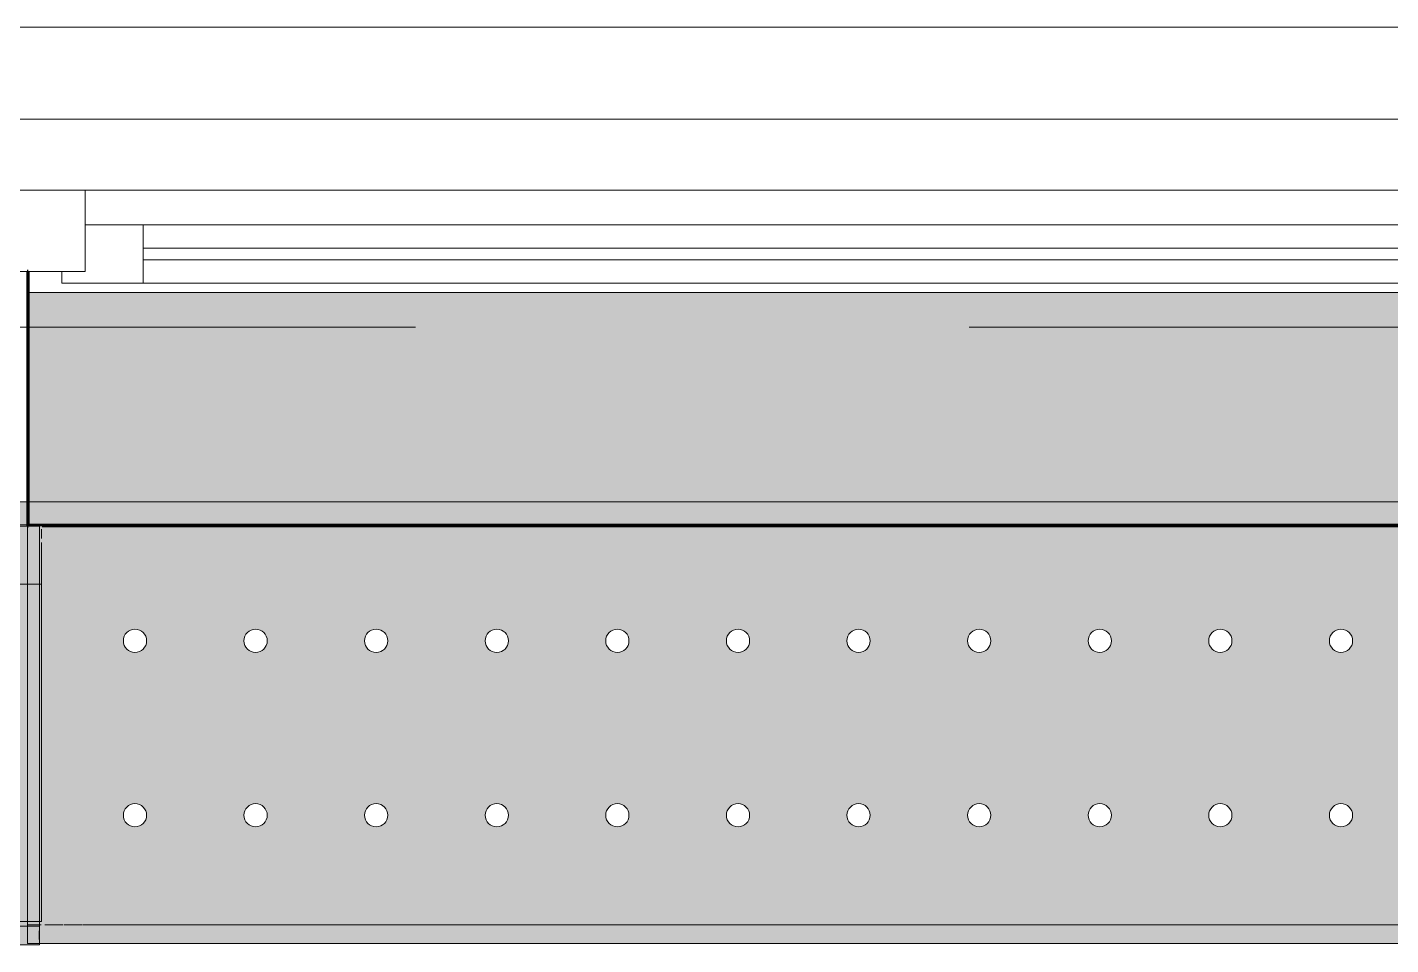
# Model space of a CAD drawing. Header units: millimetres. Extents: x 81731 to 272849, y -8553 to 29000.
# Drawn here: x 103270 to 104443, y 20769 to 21558 of the extents above; entities that cross this region are included whole.
import ezdxf

# ---------------------------------------------------------------- set-up
doc = ezdxf.new("R2010")
doc.units = ezdxf.units.MM
doc.linetypes.add('Осевая', pattern=[3175, 635, -476.25, 1587.5, -476.25])
for name, color, linetype, lineweight in [('A-GLAZ', 7, 'Continuous', 9), ('A-GLAZ-1', 7, 'Continuous', 13), ('I-WALL', 7, 'Continuous', 9), ('Оси-2', 7, 'Осевая', 9)]:
    doc.layers.add(name, color=color, linetype=linetype, lineweight=lineweight)
for name, color, linetype, lineweight, true_color in [('A-WALL-1', 7, 'Continuous', 9, 0xc0c0c0), ('I-WALL-11', 7, 'Continuous', 53, 0xeaa7bf), ('I-WALL-12', 7, 'Continuous', 53, 0xdbc5bf), ('I-WALL-17', 7, 'Continuous', 80, 0xffd2ff), ('I-WALL-4', 7, 'Continuous', 9, 0xc0c0c0), ('S-WALL-ANLY', 7, 'Continuous', 13, 0x008040), ('Знаки-1', 9, 'Continuous', 9, 0x808080), ('Знаки-2', 7, 'Continuous', 9, 0xc1bbaf), ('Знаки-4', 7, 'Continuous', 9, 0xaba79f), ('Знаки-5', 7, 'Continuous', 9, 0xd4ccbd), ('Знаки-6', 7, 'Continuous', 9, 0xd1cabb), ('Знаки-7', 7, 'Continuous', 9, 0xccc5b7)]:
    doc.layers.add(name, color=color, linetype=linetype, lineweight=lineweight, true_color=true_color)
doc.layers.add('Знаки-3', color=7, linetype='Continuous', lineweight=9, transparency=0.5)

# ---------------------------------------------------------------- blocks, each defined once
blk = doc.blocks.new('120_Окно_СКБ_2Ст_Фрамуга сверху - 120_Окно_СКБ_2Ст_2300х2500_h_ ДОО-23103760-План отделки стен 2 этажа в осях 23-33')
at = {"layer": 'A-GLAZ'}
for p, q in [((1150, -57), (-1150, -57)), ((-1080, -57), (1080, -57)), ((-1030, -107), (470, -107)), ((470, -117), (-1030, -117)), ((-1130, -127), (-1100, -127))]:
    blk.add_line(p, q, dxfattribs=at)
at = {"layer": 'A-GLAZ-1'}
for p, q in [((-1150, -57), (-1080, -57)), ((-1080, -57), (-1080, -127)), ((520, -87), (-1080, -87)), ((-1080, -87), (-1080, -127)), ((-1030, -137), (-1030, -87)), ((-1080, -127), (-1150, -127)), ((-1080, -127), (-1100, -127)), ((-1100, -127), (-1100, -137)), ((-1100, -137), (540, -137)), ((540, -137), (-1100, -137))]:
    blk.add_line(p, q, dxfattribs=at)
blk = doc.blocks.new('Зашивка радиатора_ с перфорацией М7_1 - Зашивка радиатора_ с перфорацией М7_1-V60-План отделки стен 2 этажа в осях 23-33')
at = {"layer": 'Знаки-3'}
for points in [[(815.5, 200), (1889.7, 200), (1889.7, 380), (-370, 380), (-370, 200), (653.9, 200)], [(-171.2, -179.9), (1890, -179.9), (1890, -163.9), (-370, -164.9), (-370, -179.9), (-173.7, -179.9)], [(-260, -179.9), (-220, -179.9), (-220.7, -163.9), (-260, -164.5), (-260, -170.2)], [(-230.3, -179.9), (-230, -179.9), (-230.3, -163.9), (-250, -163.9), (-249.7, -179.9), (-231.3, -179.9)], [(-120, -179.9), (-120.7, -163.9), (-160, -163.9), (-159.3, -179.9), (-120.7, -179.9)], [(-147.1, -179.9), (-130, -179.9), (-130.3, -163.9), (-150, -163.9), (-149.7, -179.9), (-148.7, -179.9)], [(-147.1, -179.9), (-130, -179.9), (-130.3, -163.9), (-150, -163.9), (-149.7, -179.9), (-148.7, -179.9)], [(-60, -179.9), (-20, -179.9), (-20.7, -163.9), (-60, -163.9)], [(-50, -179.9), (-30, -179.9), (-30.3, -163.9), (-50, -163.9)], [(40, -179.9), (80, -179.9), (79.3, -163.9), (40, -163.9)], [(52.9, -179.9), (70, -179.9), (69.7, -163.9), (50, -163.9), (50.3, -179.9), (51.3, -179.9)], [(179.3, -179.9), (180, -179.9), (179.3, -163.9), (140, -163.9), (140.7, -179.9), (177.3, -179.9)], [(151.3, -179.9), (170, -179.9), (169.1, -163.9), (150, -163.9), (150.3, -179.9)], [(169.7, -179.9), (170, -179.9), (169.1, -163.9), (150, -163.9), (150.3, -179.9), (169.1, -179.9)], [(280, -179.9), (279.3, -163.9), (240, -163.9), (240.7, -179.9), (279.3, -179.9)], [(252.9, -179.9), (270, -179.9), (269.7, -163.9), (250, -163.9), (250.3, -179.9), (251.3, -179.9)], [(340, -179.9), (380, -179.9), (379.3, -163.9), (340, -163.9)], [(350, -179.9), (370, -179.9), (369.7, -163.9), (350, -163.9)], [(465, -179.9), (480, -179.9), (479.3, -163.9), (440, -163.9), (440.7, -179.9), (462.6, -179.9)], [(452.9, -179.9), (470, -179.9), (469.7, -163.9), (450, -163.9), (450.3, -179.9), (451.3, -179.9)], [(460, -179.9), (470, -179.9), (469.7, -163.9), (450, -163.9), (450.3, -179.9), (457.4, -179.9)], [(560, -179.9), (580, -179.9), (579.3, -163.9), (540, -163.9), (540.7, -179.9), (554.8, -179.9)], [(550, -179.9), (570, -179.9), (569.7, -163.9), (550, -163.9)], [(679.3, -179.9), (680, -179.9), (679.3, -163.9), (640, -163.9), (640.7, -179.9), (677.3, -179.9)], [(652.9, -179.9), (670, -179.9), (669.7, -163.9), (650, -163.9), (650.3, -179.9), (651.3, -179.9)], [(751.3, -179.9), (780, -179.9), (779.3, -163.9), (740, -163.9), (740.7, -179.9), (750.3, -179.9)], [(760, -179.9), (770, -179.9), (769.7, -163.9), (750, -163.9), (750.3, -179.9), (757.4, -179.9)], [(752.9, -179.9), (770, -179.9), (769.7, -163.9), (750, -163.9), (750.3, -179.9), (751.3, -179.9)]]:
    blk.add_hatch(color=256, dxfattribs=at).paths.add_polyline_path(points)
h = blk.add_hatch(color=256, dxfattribs=at)
h.paths.add_polyline_path([(-359.5, -179.9), (1890, -179.9), (1890, 180), (-370, 179), (-370, -179.9)])
h.paths.add_polyline_path([(1382.5, -79.6), (1377.4, -78.2), (1373.8, -74.6), (1372.5, -69.6), (1373.8, -64.6), (1377.5, -61), (1382.5, -59.6), (1387.5, -61), (1391.2, -64.6), (1392.5, -69.6), (1391.2, -74.6), (1387.5, -78.3), (1385.1, -79.3)])
h.paths.add_polyline_path([(1071.3, -79.6), (1066.2, -78.2), (1062.6, -74.6), (1061.3, -69.6), (1062.6, -64.6), (1066.3, -61), (1071.3, -59.6), (1076.3, -61), (1079.9, -64.6), (1081.3, -69.6), (1079.9, -74.6), (1076.3, -78.3), (1073.8, -79.3)])
h.paths.add_polyline_path([(552.5, -79.6), (547.4, -78.2), (543.8, -74.6), (542.5, -69.6), (543.8, -64.6), (547.5, -61), (552.5, -59.6), (557.5, -61), (561.2, -64.6), (562.5, -69.6), (561.2, -74.6), (557.5, -78.3), (555.1, -79.3)])
h.paths.add_polyline_path([(1797.5, -79.6), (1792.4, -78.2), (1788.8, -74.6), (1787.5, -69.6), (1788.8, -64.6), (1792.5, -61), (1797.5, -59.6), (1802.5, -61), (1806.2, -64.6), (1807.5, -69.6), (1806.2, -74.6), (1802.5, -78.3), (1800.1, -79.3)])
h.paths.add_polyline_path([(1175, -79.6), (1169.9, -78.2), (1166.3, -74.6), (1165, -69.6), (1166.3, -64.6), (1170, -61), (1175, -59.6), (1180, -61), (1183.7, -64.6), (1185, -69.6), (1183.7, -74.6), (1180, -78.3), (1177.6, -79.3)])
h.paths.add_polyline_path([(863.8, -79.6), (858.7, -78.2), (855.1, -74.6), (853.8, -69.6), (855.1, -64.6), (858.8, -61), (863.8, -59.6), (868.8, -61), (872.4, -64.6), (873.8, -69.6), (872.4, -74.6), (868.8, -78.3), (866.3, -79.3)])
h.paths.add_polyline_path([(1693.8, -79.6), (1688.7, -78.2), (1685.1, -74.6), (1683.8, -69.6), (1685.1, -64.6), (1688.8, -61), (1693.8, -59.6), (1698.8, -61), (1702.4, -64.6), (1703.8, -69.6), (1702.4, -74.6), (1698.8, -78.3), (1696.3, -79.3)])
h.paths.add_polyline_path([(1486.3, -79.6), (1481.2, -78.2), (1477.6, -74.6), (1476.3, -69.6), (1477.6, -64.6), (1481.3, -61), (1486.3, -59.6), (1491.3, -61), (1494.9, -64.6), (1496.3, -69.6), (1494.9, -74.6), (1491.3, -78.3), (1488.8, -79.3)])
h.paths.add_polyline_path([(656.2, -79.6), (651.2, -78.2), (647.6, -74.6), (646.3, -69.6), (647.6, -64.6), (651.3, -61), (656.2, -59.6), (661.3, -61), (664.9, -64.6), (666.3, -69.6), (664.9, -74.6), (661.3, -78.3), (658.8, -79.3)])
h.paths.add_polyline_path([(967.5, -79.6), (962.4, -78.2), (958.8, -74.6), (957.5, -69.6), (958.8, -64.6), (962.5, -61), (967.5, -59.6), (972.5, -61), (976.2, -64.6), (977.5, -69.6), (976.2, -74.6), (972.5, -78.3), (970.1, -79.3)])
h.paths.add_polyline_path([(1278.8, -79.6), (1273.7, -78.2), (1270.1, -74.6), (1268.8, -69.6), (1270.1, -64.6), (1273.8, -61), (1278.8, -59.6), (1283.8, -61), (1287.4, -64.6), (1288.8, -69.6), (1287.4, -74.6), (1283.8, -78.3), (1281.3, -79.3)])
h.paths.add_polyline_path([(1590, -79.6), (1584.9, -78.2), (1581.3, -74.6), (1580, -69.6), (1581.3, -64.6), (1585, -61), (1590, -59.6), (1595, -61), (1598.7, -64.6), (1600, -69.6), (1598.7, -74.6), (1595, -78.3), (1592.6, -79.3)])
h.paths.add_polyline_path([(760, -79.6), (754.9, -78.2), (751.3, -74.6), (750, -69.6), (751.3, -64.6), (755, -61), (760, -59.6), (765, -61), (768.7, -64.6), (770, -69.6), (768.7, -74.6), (765, -78.3), (762.6, -79.3)])
h.paths.add_polyline_path([(241.3, -79.6), (236.2, -78.2), (232.6, -74.6), (231.3, -69.6), (232.6, -64.6), (236.3, -61), (241.3, -59.6), (246.3, -61), (249.9, -64.6), (251.3, -69.6), (249.9, -74.6), (246.3, -78.3), (243.8, -79.3)])
h.paths.add_polyline_path([(137.5, -79.6), (132.4, -78.2), (128.8, -74.6), (127.5, -69.6), (128.8, -64.6), (132.5, -61), (137.5, -59.6), (142.5, -61), (146.2, -64.6), (147.5, -69.6), (146.2, -74.6), (142.5, -78.3), (140.1, -79.3)])
h.paths.add_polyline_path([(-277.5, -79.6), (-282.6, -78.2), (-286.2, -74.6), (-287.5, -69.6), (-286.2, -64.6), (-282.5, -61), (-277.5, -59.6), (-272.5, -61), (-268.8, -64.6), (-267.5, -69.6), (-268.8, -74.6), (-272.5, -78.3), (-274.9, -79.3)])
h.paths.add_polyline_path([(-173.7, -79.6), (-178.8, -78.2), (-182.4, -74.6), (-183.7, -69.6), (-182.4, -64.6), (-178.7, -61), (-173.7, -59.6), (-168.7, -61), (-165.1, -64.6), (-163.7, -69.6), (-165.1, -74.6), (-168.7, -78.3), (-171.2, -79.3)])
h.paths.add_polyline_path([(33.8, -79.6), (28.7, -78.2), (25.1, -74.6), (23.8, -69.6), (25.1, -64.6), (28.8, -61), (33.8, -59.6), (38.8, -61), (42.4, -64.6), (43.8, -69.6), (42.4, -74.6), (38.8, -78.3), (36.3, -79.3)])
h.paths.add_polyline_path([(448.8, -79.6), (443.7, -78.2), (440.1, -74.6), (438.8, -69.6), (440.1, -64.6), (443.8, -61), (448.8, -59.6), (453.8, -61), (457.4, -64.6), (458.8, -69.6), (457.4, -74.6), (453.8, -78.3), (451.3, -79.3)])
h.paths.add_polyline_path([(-70, -79.6), (-75.1, -78.2), (-78.7, -74.6), (-80, -69.6), (-78.7, -64.6), (-75, -61), (-70, -59.6), (-65, -61), (-61.3, -64.6), (-60, -69.6), (-61.3, -74.6), (-65, -78.3), (-67.4, -79.3)])
h.paths.add_polyline_path([(345, -79.6), (339.9, -78.2), (336.3, -74.6), (335, -69.6), (336.3, -64.6), (340, -61), (345, -59.6), (350, -61), (353.7, -64.6), (355, -69.6), (353.7, -74.6), (350, -78.3), (347.6, -79.3)])
h.paths.add_polyline_path([(1486.3, 70.4), (1481.3, 71.7), (1477.6, 75.4), (1476.3, 80.4), (1477.6, 85.4), (1481.3, 89), (1486.3, 90.4), (1491.3, 89), (1494.9, 85.4), (1496.3, 80.4), (1494.9, 75.4), (1491.3, 71.7), (1488.8, 70.7)])
h.paths.add_polyline_path([(448.8, 70.4), (443.8, 71.7), (440.1, 75.4), (438.8, 80.4), (440.1, 85.4), (443.8, 89), (448.8, 90.4), (453.8, 89), (457.4, 85.4), (458.8, 80.4), (457.4, 75.4), (453.8, 71.7), (451.3, 70.7)])
h.paths.add_polyline_path([(967.5, 70.4), (962.5, 71.7), (958.8, 75.4), (957.5, 80.4), (958.8, 85.4), (962.5, 89), (967.5, 90.4), (972.5, 89), (976.2, 85.4), (977.5, 80.4), (976.2, 75.4), (972.5, 71.7), (970.1, 70.7)])
h.paths.add_polyline_path([(863.8, 70.4), (858.8, 71.7), (855.1, 75.4), (853.8, 80.4), (855.1, 85.4), (858.8, 89), (863.8, 90.4), (868.8, 89), (872.4, 85.4), (873.8, 80.4), (872.4, 75.4), (868.8, 71.7), (866.3, 70.7)])
h.paths.add_polyline_path([(1278.8, 70.4), (1273.8, 71.7), (1270.1, 75.4), (1268.8, 80.4), (1270.1, 85.4), (1273.8, 89), (1278.8, 90.4), (1283.8, 89), (1287.4, 85.4), (1288.8, 80.4), (1287.4, 75.4), (1283.8, 71.7), (1281.3, 70.7)])
h.paths.add_polyline_path([(1175, 70.4), (1170, 71.7), (1166.3, 75.4), (1165, 80.4), (1166.3, 85.4), (1170, 89), (1175, 90.4), (1180, 89), (1183.7, 85.4), (1185, 80.4), (1183.7, 75.4), (1180, 71.7), (1177.6, 70.7)])
h.paths.add_polyline_path([(33.8, 70.4), (28.8, 71.7), (25.1, 75.4), (23.8, 80.4), (25.1, 85.4), (28.8, 89), (33.8, 90.4), (38.8, 89), (42.4, 85.4), (43.8, 80.4), (42.4, 75.4), (38.8, 71.7), (36.3, 70.7)])
h.paths.add_polyline_path([(-70, 70.4), (-75, 71.7), (-78.7, 75.4), (-80, 80.4), (-78.7, 85.4), (-75, 89), (-70, 90.4), (-65, 89), (-61.3, 85.4), (-60, 80.4), (-61.3, 75.4), (-65, 71.7), (-67.4, 70.7)])
h.paths.add_polyline_path([(1590, 70.4), (1585, 71.7), (1581.3, 75.4), (1580, 80.4), (1581.3, 85.4), (1585, 89), (1590, 90.4), (1595, 89), (1598.7, 85.4), (1600, 80.4), (1598.7, 75.4), (1595, 71.7), (1592.6, 70.7)])
h.paths.add_polyline_path([(1071.3, 70.4), (1066.3, 71.7), (1062.6, 75.4), (1061.3, 80.4), (1062.6, 85.4), (1066.3, 89), (1071.3, 90.4), (1076.3, 89), (1079.9, 85.4), (1081.3, 80.4), (1079.9, 75.4), (1076.3, 71.7), (1073.8, 70.7)])
h.paths.add_polyline_path([(241.3, 70.4), (236.3, 71.7), (232.6, 75.4), (231.3, 80.4), (232.6, 85.4), (236.3, 89), (241.3, 90.4), (246.3, 89), (249.9, 85.4), (251.3, 80.4), (249.9, 75.4), (246.3, 71.7), (243.8, 70.7)])
h.paths.add_polyline_path([(137.5, 70.4), (132.5, 71.7), (128.8, 75.4), (127.5, 80.4), (128.8, 85.4), (132.5, 89), (137.5, 90.4), (142.5, 89), (146.2, 85.4), (147.5, 80.4), (146.2, 75.4), (142.5, 71.7), (140.1, 70.7)])
h.paths.add_polyline_path([(1693.8, 70.4), (1688.8, 71.7), (1685.1, 75.4), (1683.8, 80.4), (1685.1, 85.4), (1688.8, 89), (1693.8, 90.4), (1698.8, 89), (1702.4, 85.4), (1703.8, 80.4), (1702.4, 75.4), (1698.8, 71.7), (1696.3, 70.7)])
h.paths.add_polyline_path([(552.5, 70.4), (547.5, 71.7), (543.8, 75.4), (542.5, 80.4), (543.8, 85.4), (547.5, 89), (552.5, 90.4), (557.5, 89), (561.2, 85.4), (562.5, 80.4), (561.2, 75.4), (557.5, 71.7), (555.1, 70.7)])
h.paths.add_polyline_path([(1382.5, 70.4), (1377.5, 71.7), (1373.8, 75.4), (1372.5, 80.4), (1373.8, 85.4), (1377.5, 89), (1382.5, 90.4), (1387.5, 89), (1391.2, 85.4), (1392.5, 80.4), (1391.2, 75.4), (1387.5, 71.7), (1385.1, 70.7)])
h.paths.add_polyline_path([(656.2, 70.4), (651.3, 71.7), (647.6, 75.4), (646.3, 80.4), (647.6, 85.4), (651.3, 89), (656.2, 90.4), (661.3, 89), (664.9, 85.4), (666.3, 80.4), (664.9, 75.4), (661.3, 71.7), (658.8, 70.7)])
h.paths.add_polyline_path([(760, 70.4), (755, 71.7), (751.3, 75.4), (750, 80.4), (751.3, 85.4), (755, 89), (760, 90.4), (765, 89), (768.7, 85.4), (770, 80.4), (768.7, 75.4), (765, 71.7), (762.6, 70.7)])
h.paths.add_polyline_path([(1797.5, 70.4), (1792.5, 71.7), (1788.8, 75.4), (1787.5, 80.4), (1788.8, 85.4), (1792.5, 89), (1797.5, 90.4), (1802.5, 89), (1806.2, 85.4), (1807.5, 80.4), (1806.2, 75.4), (1802.5, 71.7), (1800.1, 70.7)])
h.paths.add_polyline_path([(345, 70.4), (340, 71.7), (336.3, 75.4), (335, 80.4), (336.3, 85.4), (340, 89), (345, 90.4), (350, 89), (353.7, 85.4), (355, 80.4), (353.7, 75.4), (350, 71.7), (347.6, 70.7)])
h.paths.add_polyline_path([(-173.7, 70.4), (-178.7, 71.7), (-182.4, 75.4), (-183.7, 80.4), (-182.4, 85.4), (-178.7, 89), (-173.7, 90.4), (-168.7, 89), (-165.1, 85.4), (-163.7, 80.4), (-165.1, 75.4), (-168.7, 71.7), (-171.2, 70.7)])
h.paths.add_polyline_path([(-277.5, 70.4), (-282.5, 71.7), (-286.2, 75.4), (-287.5, 80.4), (-286.2, 85.4), (-282.5, 89), (-277.5, 90.4), (-272.5, 89), (-268.8, 85.4), (-267.5, 80.4), (-268.8, 75.4), (-272.5, 71.7), (-274.9, 70.7)])
at = {"layer": 'Знаки-1'}
for p, q in [((1889.7, 380), (-370, 380)), ((-370, 380), (-370, 200)), ((-359.5, -179.9), (1890, -179.9))]:
    blk.add_line(p, q, dxfattribs=at)
for centre, start, end in [((-277.5, 80.4), 0, 180), ((-173.7, 80.4), 0, 180), ((-70, 80.4), 0, 180), ((33.8, 80.4), 0, 180), ((137.5, 80.4), 0, 180), ((241.3, 80.4), 0, 180), ((345, 80.4), 0, 180), ((448.8, 80.4), 0, 180), ((552.5, 80.4), 0, 180), ((656.2, 80.4), 0, 180), ((760, 80.4), 0, 180), ((-277.5, 80.4), 180, 360), ((-173.7, 80.4), 180, 0), ((-70, 80.4), 180, 0), ((33.8, 80.4), 180, 360), ((137.5, 80.4), 180, 0), ((241.3, 80.4), 180, 0), ((345, 80.4), 180, 0), ((448.8, 80.4), 180, 0), ((552.5, 80.4), 180, 360), ((656.2, 80.4), 180, 0), ((760, 80.4), 180, 0), ((-277.5, -69.6), 0, 180), ((-277.5, -69.6), 180, 0), ((-173.7, -69.6), 0, 180), ((-173.7, -69.6), 180, 0), ((-70, -69.6), 0, 180), ((-70, -69.6), 180, 0), ((33.8, -69.6), 0, 180), ((33.8, -69.6), 180, 0), ((137.5, -69.6), 0, 180), ((137.5, -69.6), 180, 0), ((241.3, -69.6), 0, 180), ((241.3, -69.6), 180, 0), ((345, -69.6), 0, 180), ((345, -69.6), 180, 0), ((448.8, -69.6), 0, 180), ((448.8, -69.6), 180, 0), ((552.5, -69.6), 0, 180), ((552.5, -69.6), 180, 0), ((656.2, -69.6), 0, 180), ((656.2, -69.6), 180, 0), ((760, -69.6), 0, 180), ((760, -69.6), 180, 0)]:
    blk.add_arc(centre, 10, start, end, dxfattribs=at)
at = {"layer": 'Знаки-2'}
for p, q in [((-370, -179.9), (-370, -161)), ((-370, -163.9), (-359.5, -163.9)), ((-358.3, -163.9), (-359.5, -163.9)), ((-339.2, -163.9), (-354.9, -163.9)), ((-322.7, -163.9), (-338.4, -163.9)), ((-260, -163.9), (-322.1, -163.9)), ((-260, -163.9), (-250, -163.9)), ((-250, -163.9), (-260, -163.9)), ((-250, -163.9), (-240, -163.9)), ((-240, -163.9), (-250, -163.9)), ((-239.4, -163.9), (-230, -163.9)), ((-230, -163.9), (-239.4, -163.9)), ((-230, -163.9), (-225.9, -163.9)), ((-222.8, -163.9), (-230, -163.9)), ((-225.9, -163.9), (-222.8, -163.9)), ((-222.7, -163.9), (-220, -163.9)), ((-220, -163.9), (-222.7, -163.9)), ((-160, -163.9), (-220, -163.9)), ((-160, -163.9), (-150, -163.9)), ((-150, -163.9), (-160, -163.9)), ((-150, -163.9), (-130, -163.9)), ((-130, -163.9), (-150, -163.9)), ((-130, -163.9), (-120, -163.9)), ((-120, -163.9), (-130, -163.9)), ((-60, -163.9), (-120, -163.9)), ((-60, -163.9), (-20, -163.9)), ((-20, -163.9), (-60, -163.9)), ((40, -163.9), (-20, -163.9)), ((40, -163.9), (50, -163.9)), ((50, -163.9), (40, -163.9)), ((50, -163.9), (70, -163.9)), ((70, -163.9), (50, -163.9)), ((70, -163.9), (80, -163.9)), ((80, -163.9), (70, -163.9)), ((140, -163.9), (80, -163.9)), ((140, -163.9), (150, -163.9)), ((150, -163.9), (140, -163.9)), ((150, -163.9), (170, -163.9)), ((170, -163.9), (150, -163.9)), ((170, -163.9), (180, -163.9)), ((180, -163.9), (170, -163.9)), ((240, -163.9), (180, -163.9)), ((240, -163.9), (280, -163.9)), ((280, -163.9), (240, -163.9)), ((340, -163.9), (280, -163.9)), ((340, -163.9), (350, -163.9)), ((350, -163.9), (340, -163.9)), ((350, -163.9), (370, -163.9)), ((370, -163.9), (350, -163.9)), ((370, -163.9), (380, -163.9)), ((380, -163.9), (370, -163.9)), ((440, -163.9), (380, -163.9)), ((440, -163.9), (450, -163.9)), ((450, -163.9), (440, -163.9)), ((450, -163.9), (470, -163.9)), ((470, -163.9), (450, -163.9)), ((470, -163.9), (480, -163.9)), ((480, -163.9), (470, -163.9)), ((540, -163.9), (480, -163.9)), ((540, -163.9), (580, -163.9)), ((580, -163.9), (540, -163.9)), ((640, -163.9), (580, -163.9)), ((640, -163.9), (650, -163.9)), ((650, -163.9), (640, -163.9)), ((650, -163.9), (670, -163.9)), ((670, -163.9), (650, -163.9)), ((670, -163.9), (680, -163.9)), ((680, -163.9), (670, -163.9)), ((740, -163.9), (680, -163.9)), ((740, -163.9), (750, -163.9)), ((750, -163.9), (740, -163.9)), ((750, -163.9), (770, -163.9)), ((770, -163.9), (750, -163.9)), ((770, -163.9), (780, -163.9)), ((780, -163.9), (770, -163.9)), ((840, -163.9), (780, -163.9)), ((-359.5, -179.9), (-370, -179.9)), ((-359.5, -179.9), (-260, -179.9)), ((-260, -179.9), (-250, -179.9)), ((-250, -179.9), (-260, -179.9)), ((-250, -179.9), (-230, -179.9)), ((-230, -179.9), (-250, -179.9)), ((-230, -179.9), (-220, -179.9)), ((-220, -179.9), (-230, -179.9)), ((-220, -179.9), (-160, -179.9)), ((-160, -179.9), (-150, -179.9)), ((-150, -179.9), (-160, -179.9)), ((-150, -179.9), (-130, -179.9)), ((-130, -179.9), (-150, -179.9)), ((-130, -179.9), (-120, -179.9)), ((-120, -179.9), (-130, -179.9)), ((-120, -179.9), (-60, -179.9)), ((-60, -179.9), (-20, -179.9)), ((-20, -179.9), (-60, -179.9)), ((-20, -179.9), (40, -179.9)), ((40, -179.9), (50, -179.9)), ((50, -179.9), (40, -179.9)), ((50, -179.9), (70, -179.9)), ((70, -179.9), (50, -179.9)), ((70, -179.9), (80, -179.9)), ((80, -179.9), (70, -179.9)), ((80, -179.9), (140, -179.9)), ((140, -179.9), (150, -179.9)), ((150, -179.9), (140, -179.9)), ((150, -179.9), (170, -179.9)), ((170, -179.9), (150, -179.9)), ((170, -179.9), (180, -179.9)), ((180, -179.9), (170, -179.9)), ((180, -179.9), (240, -179.9)), ((240, -179.9), (280, -179.9)), ((280, -179.9), (240, -179.9)), ((280, -179.9), (340, -179.9)), ((340, -179.9), (350, -179.9)), ((350, -179.9), (340, -179.9)), ((350, -179.9), (370, -179.9)), ((370, -179.9), (350, -179.9)), ((370, -179.9), (380, -179.9)), ((380, -179.9), (370, -179.9)), ((380, -179.9), (440, -179.9)), ((440, -179.9), (450, -179.9)), ((450, -179.9), (440, -179.9)), ((450, -179.9), (470, -179.9)), ((470, -179.9), (450, -179.9)), ((470, -179.9), (480, -179.9)), ((480, -179.9), (470, -179.9)), ((480, -179.9), (540, -179.9)), ((540, -179.9), (580, -179.9)), ((580, -179.9), (540, -179.9)), ((580, -179.9), (640, -179.9)), ((640, -179.9), (650, -179.9)), ((650, -179.9), (640, -179.9)), ((650, -179.9), (670, -179.9)), ((670, -179.9), (650, -179.9)), ((670, -179.9), (680, -179.9)), ((680, -179.9), (670, -179.9)), ((680, -179.9), (740, -179.9)), ((740, -179.9), (750, -179.9)), ((750, -179.9), (740, -179.9)), ((750, -179.9), (770, -179.9)), ((770, -179.9), (750, -179.9)), ((770, -179.9), (780, -179.9)), ((780, -179.9), (770, -179.9)), ((780, -179.9), (840, -179.9))]:
    blk.add_line(p, q, dxfattribs=at)
at = {"layer": 'Знаки-4'}
for p, q in [((-370, 179), (-370, -179.9)), ((-359.5, -163.9), (-358.3, -163.9)), ((-354.9, -163.9), (-339.2, -163.9)), ((-338.4, -163.9), (-322.7, -163.9)), ((-322.1, -163.9), (1842.1, -163.9)), ((-370, -179.9), (-359.5, -179.9)), ((1890, -179.9), (-359.5, -179.9)), ((1890, -179.9), (-359.5, -179.9))]:
    blk.add_line(p, q, dxfattribs=at)
for centre, start, end in [((-277.5, 80.4), 0, 180), ((-173.7, 80.4), 0, 180), ((-70, 80.4), 0, 180), ((33.8, 80.4), 0, 180), ((137.5, 80.4), 0, 180), ((241.3, 80.4), 0, 180), ((345, 80.4), 0, 180), ((448.8, 80.4), 0, 180), ((552.5, 80.4), 0, 180), ((656.2, 80.4), 0, 180), ((760, 80.4), 0, 180), ((-277.5, 80.4), 180, 360), ((-173.7, 80.4), 180, 360), ((-70, 80.4), 180, 360), ((33.8, 80.4), 180, 360), ((137.5, 80.4), 180, 360), ((241.3, 80.4), 180, 0), ((345, 80.4), 180, 360), ((448.8, 80.4), 180, 0), ((552.5, 80.4), 180, 360), ((656.2, 80.4), 180, 360), ((760, 80.4), 180, 360), ((-277.5, -69.6), 0, 180), ((-277.5, -69.6), 180, 360), ((-173.7, -69.6), 0, 180), ((-173.7, -69.6), 180, 360), ((-70, -69.6), 0, 180), ((-70, -69.6), 180, 360), ((33.8, -69.6), 0, 180), ((33.8, -69.6), 180, 360), ((137.5, -69.6), 0, 180), ((137.5, -69.6), 180, 360), ((241.3, -69.6), 0, 180), ((241.3, -69.6), 180, 360), ((345, -69.6), 0, 180), ((345, -69.6), 180, 360), ((448.8, -69.6), 0, 180), ((448.8, -69.6), 180, 360), ((552.5, -69.6), 0, 180), ((552.5, -69.6), 180, 360), ((656.2, -69.6), 0, 180), ((656.2, -69.6), 180, 360), ((760, -69.6), 0, 180), ((760, -69.6), 180, 360)]:
    blk.add_arc(centre, 10, start, end, dxfattribs=at)
at = {"layer": 'Знаки-5'}
for p, q in [((-145.2, -163.9), (-148.7, -163.9)), ((-135, -163.9), (-145, -163.9)), ((-131.3, -163.9), (-134.8, -163.9)), ((154.8, -163.9), (151.3, -163.9)), ((165, -163.9), (155, -163.9)), ((168.7, -163.9), (165.2, -163.9)), ((454.8, -163.9), (451.3, -163.9)), ((465, -163.9), (455, -163.9)), ((468.7, -163.9), (465.2, -163.9)), ((754.8, -163.9), (751.3, -163.9)), ((765, -163.9), (755, -163.9)), ((768.7, -163.9), (765.2, -163.9)), ((-148.7, -179.9), (-145.2, -179.9)), ((-145, -179.9), (-135, -179.9)), ((-134.8, -179.9), (-131.3, -179.9)), ((151.3, -179.9), (154.8, -179.9)), ((155, -179.9), (165, -179.9)), ((165.2, -179.9), (168.7, -179.9)), ((451.3, -179.9), (454.8, -179.9)), ((455, -179.9), (465, -179.9)), ((465.2, -179.9), (468.7, -179.9)), ((751.3, -179.9), (754.8, -179.9)), ((755, -179.9), (765, -179.9)), ((765.2, -179.9), (768.7, -179.9))]:
    blk.add_line(p, q, dxfattribs=at)
at = {"layer": 'Знаки-6'}
for p, q in [((-245.2, -163.9), (-248.7, -163.9)), ((-240, -163.9), (-245, -163.9)), ((-235, -163.9), (-239.4, -163.9)), ((-231.3, -163.9), (-234.8, -163.9)), ((-148.7, -163.9), (-145.2, -163.9)), ((-145.2, -163.9), (-148.7, -163.9)), ((-145, -163.9), (-135, -163.9)), ((-135, -163.9), (-145, -163.9)), ((-134.8, -163.9), (-131.3, -163.9)), ((-131.3, -163.9), (-134.8, -163.9)), ((-45.2, -163.9), (-48.7, -163.9)), ((-35, -163.9), (-45, -163.9)), ((-31.3, -163.9), (-34.8, -163.9)), ((54.8, -163.9), (51.3, -163.9)), ((65, -163.9), (55, -163.9)), ((68.7, -163.9), (65.2, -163.9)), ((151.3, -163.9), (154.8, -163.9)), ((154.8, -163.9), (151.3, -163.9)), ((155, -163.9), (165, -163.9)), ((160, -163.9), (155, -163.9)), ((165, -163.9), (160, -163.9)), ((165.2, -163.9), (168.7, -163.9)), ((168.7, -163.9), (165.2, -163.9)), ((169.1, -163.9), (170, -163.9)), ((170, -163.9), (169.1, -163.9)), ((254.8, -163.9), (251.3, -163.9)), ((265, -163.9), (255, -163.9)), ((268.7, -163.9), (265.2, -163.9)), ((354.8, -163.9), (351.3, -163.9)), ((365, -163.9), (355, -163.9)), ((368.7, -163.9), (365.2, -163.9)), ((451.3, -163.9), (454.8, -163.9)), ((454.8, -163.9), (451.3, -163.9)), ((455, -163.9), (465, -163.9)), ((465, -163.9), (455, -163.9)), ((465.2, -163.9), (468.7, -163.9)), ((468.7, -163.9), (465.2, -163.9)), ((554.8, -163.9), (551.3, -163.9)), ((565, -163.9), (555, -163.9)), ((568.7, -163.9), (565.2, -163.9)), ((652.9, -163.9), (651.3, -163.9)), ((665, -163.9), (655, -163.9)), ((668.7, -163.9), (665.2, -163.9)), ((751.3, -163.9), (754.8, -163.9)), ((754.8, -163.9), (751.3, -163.9)), ((755, -163.9), (765, -163.9)), ((765, -163.9), (755, -163.9)), ((765.2, -163.9), (768.7, -163.9)), ((768.7, -163.9), (765.2, -163.9)), ((-370, -164.9), (-370, -179.9)), ((-370, -179.9), (-359.8, -179.9)), ((-248.7, -179.9), (-245.2, -179.9)), ((-245, -179.9), (-235, -179.9)), ((-234.8, -179.9), (-231.3, -179.9)), ((-148.7, -179.9), (-145.2, -179.9)), ((-145.2, -179.9), (-148.7, -179.9)), ((-145, -179.9), (-140, -179.9)), ((-135, -179.9), (-145, -179.9)), ((-140, -179.9), (-135, -179.9)), ((-134.8, -179.9), (-131.3, -179.9)), ((-131.3, -179.9), (-134.8, -179.9)), ((-48.7, -179.9), (-45.2, -179.9)), ((-45, -179.9), (-35, -179.9)), ((-34.8, -179.9), (-31.3, -179.9)), ((51.3, -179.9), (54.8, -179.9)), ((55, -179.9), (65, -179.9)), ((65.2, -179.9), (68.7, -179.9)), ((151.3, -179.9), (154.8, -179.9)), ((154.8, -179.9), (151.3, -179.9)), ((155, -179.9), (165, -179.9)), ((165, -179.9), (155, -179.9)), ((165.2, -179.9), (168.7, -179.9)), ((168.7, -179.9), (165.2, -179.9)), ((169.1, -179.9), (170, -179.9)), ((170, -179.9), (169.1, -179.9)), ((251.3, -179.9), (254.8, -179.9)), ((255, -179.9), (265, -179.9)), ((265.2, -179.9), (268.7, -179.9)), ((351.3, -179.9), (354.8, -179.9)), ((355, -179.9), (365, -179.9)), ((365.2, -179.9), (368.7, -179.9)), ((451.3, -179.9), (454.8, -179.9)), ((454.8, -179.9), (451.3, -179.9)), ((455, -179.9), (465, -179.9)), ((465, -179.9), (455, -179.9)), ((465.2, -179.9), (468.7, -179.9)), ((468.7, -179.9), (465.2, -179.9)), ((551.3, -179.9), (554.8, -179.9)), ((555, -179.9), (565, -179.9)), ((565.2, -179.9), (568.7, -179.9)), ((651.3, -179.9), (652.9, -179.9)), ((655, -179.9), (665, -179.9)), ((665.2, -179.9), (668.7, -179.9)), ((751.3, -179.9), (754.8, -179.9)), ((754.8, -179.9), (751.3, -179.9)), ((755, -179.9), (765, -179.9)), ((765, -179.9), (755, -179.9)), ((765.2, -179.9), (768.7, -179.9)), ((768.7, -179.9), (765.2, -179.9))]:
    blk.add_line(p, q, dxfattribs=at)
at = {"layer": 'Знаки-7'}
for p, q in [((1890, 180), (-370, 180)), ((-370, 180), (1890, 180)), ((-370, -161), (-370, 179)), ((-359.5, -163.9), (-370, -163.9)), ((-250, -163.9), (-259.3, -163.9)), ((-248.7, -163.9), (-245.2, -163.9)), ((-245.2, -163.9), (-248.7, -163.9)), ((-245, -163.9), (-240, -163.9)), ((-240, -163.9), (-245, -163.9)), ((-239.4, -163.9), (-235, -163.9)), ((-235, -163.9), (-239.4, -163.9)), ((-234.8, -163.9), (-231.3, -163.9)), ((-231.3, -163.9), (-234.8, -163.9)), ((-222.8, -163.9), (-230, -163.9)), ((-220.7, -163.9), (-222.7, -163.9)), ((-154.2, -163.9), (-159.3, -163.9)), ((-150, -163.9), (-154.1, -163.9)), ((-150, -163.9), (-130, -163.9)), ((-130, -163.9), (-150, -163.9)), ((-120.7, -163.9), (-130, -163.9)), ((-50, -163.9), (-59.3, -163.9)), ((-50, -163.9), (-45.2, -163.9)), ((-45.2, -163.9), (-50, -163.9)), ((-45, -163.9), (-35, -163.9)), ((-35, -163.9), (-45, -163.9)), ((-34.8, -163.9), (-30, -163.9)), ((-30, -163.9), (-34.8, -163.9)), ((-20.7, -163.9), (-30, -163.9)), ((50, -163.9), (40.7, -163.9)), ((51.3, -163.9), (54.8, -163.9)), ((54.8, -163.9), (51.3, -163.9)), ((55, -163.9), (65, -163.9)), ((65, -163.9), (55, -163.9)), ((65.2, -163.9), (68.7, -163.9)), ((68.7, -163.9), (65.2, -163.9)), ((79.3, -163.9), (70, -163.9)), ((150, -163.9), (140.7, -163.9)), ((150, -163.9), (170, -163.9)), ((170, -163.9), (150, -163.9)), ((179.3, -163.9), (170, -163.9)), ((250, -163.9), (240.7, -163.9)), ((250, -163.9), (251.3, -163.9)), ((254.8, -163.9), (250, -163.9)), ((251.3, -163.9), (254.8, -163.9)), ((255, -163.9), (265, -163.9)), ((265, -163.9), (255, -163.9)), ((265.2, -163.9), (270, -163.9)), ((270, -163.9), (265.2, -163.9)), ((279.3, -163.9), (270, -163.9)), ((350, -163.9), (340.7, -163.9)), ((351.3, -163.9), (354.8, -163.9)), ((354.8, -163.9), (351.3, -163.9)), ((355, -163.9), (365, -163.9)), ((365, -163.9), (355, -163.9)), ((365.2, -163.9), (368.7, -163.9)), ((368.7, -163.9), (365.2, -163.9)), ((379.3, -163.9), (370, -163.9)), ((450, -163.9), (440.7, -163.9)), ((450, -163.9), (470, -163.9)), ((451.3, -163.9), (450, -163.9)), ((470, -163.9), (451.3, -163.9)), ((479.3, -163.9), (470, -163.9)), ((550, -163.9), (540.7, -163.9)), ((550, -163.9), (551.3, -163.9)), ((554.8, -163.9), (550, -163.9)), ((551.3, -163.9), (554.8, -163.9)), ((555, -163.9), (565, -163.9)), ((565, -163.9), (555, -163.9)), ((565.2, -163.9), (570, -163.9)), ((570, -163.9), (565.2, -163.9)), ((579.3, -163.9), (570, -163.9)), ((650, -163.9), (640.7, -163.9)), ((651.3, -163.9), (652.9, -163.9)), ((652.9, -163.9), (651.3, -163.9)), ((653.9, -163.9), (654.8, -163.9)), ((654.8, -163.9), (653.9, -163.9)), ((655, -163.9), (665, -163.9)), ((665, -163.9), (655, -163.9)), ((665.2, -163.9), (668.7, -163.9)), ((668.7, -163.9), (665.2, -163.9)), ((679.3, -163.9), (670, -163.9)), ((750, -163.9), (740.7, -163.9)), ((750, -163.9), (755, -163.9)), ((770, -163.9), (750, -163.9)), ((755, -163.9), (765, -163.9)), ((765, -163.9), (770, -163.9)), ((779.3, -163.9), (770, -163.9)), ((-370, -164.9), (-370, -179.9)), ((-359.8, -179.9), (-370, -179.9)), ((-259.3, -179.9), (-250, -179.9)), ((-248.7, -179.9), (-245.2, -179.9)), ((-245.2, -179.9), (-248.7, -179.9)), ((-245, -179.9), (-235, -179.9)), ((-235, -179.9), (-245, -179.9)), ((-234.8, -179.9), (-231.3, -179.9)), ((-231.3, -179.9), (-234.8, -179.9)), ((-230, -179.9), (-220.7, -179.9)), ((-159.3, -179.9), (-154.2, -179.9)), ((-154.1, -179.9), (-150, -179.9)), ((-150, -179.9), (-130, -179.9)), ((-149.7, -179.9), (-150, -179.9)), ((-148.7, -179.9), (-149.7, -179.9)), ((-147.1, -179.9), (-148.7, -179.9)), ((-145, -179.9), (-147.1, -179.9)), ((-142.6, -179.9), (-145, -179.9)), ((-140, -179.9), (-142.6, -179.9)), ((-137.4, -179.9), (-140, -179.9)), ((-131.3, -179.9), (-137.4, -179.9)), ((-130, -179.9), (-131.3, -179.9)), ((-130, -179.9), (-120.7, -179.9)), ((-59.3, -179.9), (-50, -179.9)), ((-50, -179.9), (-45.2, -179.9)), ((-45.2, -179.9), (-50, -179.9)), ((-45, -179.9), (-35, -179.9)), ((-35, -179.9), (-45, -179.9)), ((-34.8, -179.9), (-30, -179.9)), ((-30, -179.9), (-34.8, -179.9)), ((-30, -179.9), (-20.7, -179.9)), ((40.7, -179.9), (50, -179.9)), ((51.3, -179.9), (54.8, -179.9)), ((54.8, -179.9), (51.3, -179.9)), ((55, -179.9), (65, -179.9)), ((65, -179.9), (55, -179.9)), ((65.2, -179.9), (68.7, -179.9)), ((68.7, -179.9), (65.2, -179.9)), ((70, -179.9), (79.3, -179.9)), ((140.7, -179.9), (150, -179.9)), ((150, -179.9), (170, -179.9)), ((170, -179.9), (150, -179.9)), ((170, -179.9), (179.3, -179.9)), ((240.7, -179.9), (250, -179.9)), ((250, -179.9), (254.8, -179.9)), ((251.3, -179.9), (250, -179.9)), ((254.8, -179.9), (251.3, -179.9)), ((255, -179.9), (265, -179.9)), ((260, -179.9), (255, -179.9)), ((265, -179.9), (260, -179.9)), ((265.2, -179.9), (270, -179.9)), ((270, -179.9), (265.2, -179.9)), ((270, -179.9), (279.3, -179.9)), ((340.7, -179.9), (350, -179.9)), ((351.3, -179.9), (354.8, -179.9)), ((354.8, -179.9), (351.3, -179.9)), ((355, -179.9), (365, -179.9)), ((360, -179.9), (355, -179.9)), ((365, -179.9), (360, -179.9)), ((365.2, -179.9), (368.7, -179.9)), ((368.7, -179.9), (365.2, -179.9)), ((370, -179.9), (379.3, -179.9)), ((440.7, -179.9), (450, -179.9)), ((450, -179.9), (470, -179.9)), ((470, -179.9), (450, -179.9)), ((470, -179.9), (479.3, -179.9)), ((540.7, -179.9), (550, -179.9)), ((550, -179.9), (554.8, -179.9)), ((554.8, -179.9), (550, -179.9)), ((555, -179.9), (560, -179.9)), ((565, -179.9), (555, -179.9)), ((560, -179.9), (565, -179.9)), ((565.2, -179.9), (570, -179.9)), ((570, -179.9), (565.2, -179.9)), ((570, -179.9), (579.3, -179.9)), ((640.7, -179.9), (650, -179.9)), ((651.3, -179.9), (652.9, -179.9)), ((652.9, -179.9), (651.3, -179.9)), ((653.9, -179.9), (654.8, -179.9)), ((654.8, -179.9), (653.9, -179.9)), ((655, -179.9), (665, -179.9)), ((665, -179.9), (655, -179.9)), ((665.2, -179.9), (668.7, -179.9)), ((668.7, -179.9), (665.2, -179.9)), ((670, -179.9), (679.3, -179.9)), ((740.7, -179.9), (750, -179.9)), ((750, -179.9), (757.4, -179.9)), ((767.1, -179.9), (750, -179.9)), ((757.4, -179.9), (768.7, -179.9)), ((770, -179.9), (767.1, -179.9)), ((768.7, -179.9), (770, -179.9)), ((770, -179.9), (779.3, -179.9))]:
    blk.add_line(p, q, dxfattribs=at)
blk = doc.blocks.new('Зашивка без перфорации М3_2_1 - М3_2_14-31189097-План отделки стен 2 этажа в осях 23-33')
at = {"layer": 'Знаки-3'}
for points in [[(-429, -179.9), (820.2, -179.9), (820.2, 180), (-430, 180), (-430, -179.9)], [(-430, -179.9), (820, -178.9), (820, -163.9), (-430, -163.9), (-430, -179.4)]]:
    blk.add_hatch(color=256, dxfattribs=at).paths.add_polyline_path(points)
at = {"layer": 'Знаки-1'}
for p, q in [((820.2, 180), (-430, 180)), ((-430, 180), (-430, -179.9)), ((820.2, -179.9), (820.2, 180)), ((-430, -179.9), (820.2, -179.9))]:
    blk.add_line(p, q, dxfattribs=at)
at = {"layer": 'Знаки-2'}
for p, q in [((-430, 180), (-418, 180)), ((798, 180), (809.8, 180)), ((-430, -179.4), (-430, -160)), ((809.8, -163.9), (-430, -163.9)), ((-430, -163.9), (-430, -179.4)), ((809.8, -163.9), (820, -163.9)), ((820.2, -160), (820.2, -164.7)), ((820, -173.6), (820, -168.1)), ((820, -175.5), (820, -173.8)), ((820.2, -167.8), (820.2, -173.5)), ((820.2, -173.6), (820.2, -175.4)), ((-430, -179.9), (820, -179.9))]:
    blk.add_line(p, q, dxfattribs=at)
at = {"layer": 'Знаки-4'}
for p, q in [((-418, 180), (798, 180)), ((-430, -163.9), (809.8, -163.9)), ((820.2, -179.9), (-430, -179.9)), ((820, -179.9), (-430, -179.9))]:
    blk.add_line(p, q, dxfattribs=at)
at = {"layer": 'Знаки-6'}
for p, q in [((820, -163.9), (809.8, -163.9)), ((820, -168.1), (820, -173.6)), ((820, -173.8), (820, -175.5))]:
    blk.add_line(p, q, dxfattribs=at)
at = {"layer": 'Знаки-7'}
for p, q in [((-430, -160), (-430, 180)), ((820.2, 177.8), (820.2, 176.3)), ((820.2, 176.1), (820.2, 171.1)), ((820.2, 168.1), (820.2, -160)), ((-430, -163.9), (-430, -179.4))]:
    blk.add_line(p, q, dxfattribs=at)
blk = doc.blocks.new('Зашивка_ опоясывающая панель - Зашивка_ опоясывающая панель Т2_1-V69-План отделки стен 2 этажа в осях 23-33')
at = {"layer": 'Знаки-3'}
for points in [[(-406, 180), (-430, 180), (-430, -110), (-406, -110), (-406, 98.6)], [(-417.8, 180), (-430, 180), (-429.2, -160), (-406, -160), (-406, 180)]]:
    blk.add_hatch(color=256, dxfattribs=at).paths.add_polyline_path(points)
at = {"layer": 'Знаки-2'}
for p, q in [((-430, 180), (-430, -110)), ((-430, -110), (-430, 180)), ((-430, 180), (-428.2, 180)), ((-430, 180), (-428.2, 180)), ((-428.2, 180), (-417.8, 180)), ((-417.8, 180), (-406, 180)), ((-417.8, 180), (-406, 180)), ((-406, 180), (-406, -110)), ((-406, -110), (-406, 180)), ((-430, -110), (-430, -145.9)), ((-430, -110), (-428.2, -110)), ((-430, -110), (-428.2, -110)), ((-417.8, -110), (-406, -110)), ((-417.8, -110), (-406, -110)), ((-406, -160), (-406, -110)), ((-430, -149.4), (-430, -155.3)), ((-430, -155.5), (-430, -157.3)), ((-406, -160), (-417.8, -160))]:
    blk.add_line(p, q, dxfattribs=at)
at = {"layer": 'Знаки-4'}
for p, q in [((-430, -145.9), (-430, 180)), ((-430, 180), (-428.2, 180)), ((-417.8, 180), (-406, 180)), ((-406, 180), (-406, -160)), ((-430, -155.3), (-430, -149.4)), ((-430, -157.3), (-430, -155.5)), ((-417.8, -160), (-406, -160))]:
    blk.add_line(p, q, dxfattribs=at)
at = {"layer": 'Знаки-6'}
blk.add_line((-428.2, 180), (-417.8, 180), dxfattribs=at)
at = {"layer": 'Знаки-7'}
for p, q in [((-430, 180), (-430, -110)), ((-430, 180), (-428.2, 180)), ((-428.2, 180), (-417.8, 180)), ((-428.2, 180), (-417.8, 180)), ((-417.8, 180), (-406, 180)), ((-406, -110), (-406, 180)), ((-428.2, -110), (-417.8, -110)), ((-428.2, -110), (-417.8, -110))]:
    blk.add_line(p, q, dxfattribs=at)

msp = doc.modelspace()

# ---------------------------------------------------------------- hatches: boundary and pattern name
at = {"layer": 'I-WALL'}
h = msp.add_hatch(dxfattribs=at)
h.set_pattern_fill('FP_39', color=256, style=0, pattern_type=2)
h.set_pattern_definition([(0, (0, 0), (121.92, 30.48), [10.058, -81.382, 10.058, -81.382, -487.68]), (0, (0, 0), (121.92, 30.48), [-182.88, 10.058, -172.822, 10.058, -81.382, -213.36]), (0, (0, 0), (121.92, 30.48), [-457.2, 10.058, -50.902, 10.058, -142.342]), (120, (45.72, 15.24), (-87.356454, 90.345817), [10.058, -81.382, 10.058, -81.382, -487.68]), (120, (45.72, 15.24), (-87.356454, 90.345817), [-182.88, 10.058, -172.822, 10.058, -81.382, -213.36]), (120, (45.72, 15.24), (-87.356454, 90.345817), [-457.2, 10.058, -50.902, 10.058, -142.342]), (240, (60.96, 76.2), (-34.563546, -120.825817), [10.058, -81.382, 10.058, -81.382, -487.68]), (240, (60.96, 76.2), (-34.563546, -120.825817), [-182.88, 10.058, -172.822, 10.058, -81.382, -213.36]), (240, (60.96, 76.2), (-34.563546, -120.825817), [-457.2, 10.058, -50.902, 10.058, -142.342])])
h.paths.add_polyline_path([(105549, 21130), (105550, 21130), (105550, 21150), (101150, 21150), (101150, 21130), (105425.8, 21130)])

# ---------------------------------------------------------------- linework, layer by layer
at = {"layer": 'A-WALL-1'}
msp.add_line((109950.4, 21558), (96610, 21558), dxfattribs=at)
at = {"layer": 'I-WALL-11'}
msp.add_line((105517.9, 21129), (103283.1, 21129), dxfattribs=at)
at = {"layer": 'I-WALL-12'}
msp.add_line((103270.5, 21130), (105549, 21130), dxfattribs=at)
at = {"layer": 'I-WALL-17'}
for p, q in [((103271.2, 21348), (103270.2, 21348)), ((103271.2, 21129), (103271.2, 21348)), ((103270.2, 21129), (103271.2, 21129))]:
    msp.add_line(p, q, dxfattribs=at)
at = {"layer": 'I-WALL-4'}
for p, q in [((105550, 21150), (101150, 21150)), ((101171, 21130), (103270.5, 21130))]:
    msp.add_line(p, q, dxfattribs=at)
at = {"layer": 'S-WALL-ANLY'}
msp.add_line((103250.2, 21479), (105550.2, 21479), dxfattribs=at)
at = {"layer": 'Оси-2'}
msp.add_line((85030.7, 21300), (122580, 21300), dxfattribs=at)

# ---------------------------------------------------------------- block references
at = {"layer": 'A-GLAZ'}
msp.add_blockref('120_Окно_СКБ_2Ст_Фрамуга сверху - 120_Окно_СКБ_2Ст_2300х2500_h_ ДОО-23103760-План отделки стен 2 этажа в осях 23-33', (104400.2, 21475), dxfattribs=at)
at = {"layer": 'Знаки-2'}
msp.add_blockref('Зашивка радиатора_ с перфорацией М7_1 - Зашивка радиатора_ с перфорацией М7_1-V60-План отделки стен 2 этажа в осях 23-33', (103640.5, 20950), dxfattribs=at)
at = {"layer": 'Знаки-4', "rotation": 180}
msp.add_blockref('Зашивка_ опоясывающая панель - Зашивка_ опоясывающая панель Т2_1-V69-План отделки стен 2 этажа в осях 23-33', (102852.7, 20969), dxfattribs=at)
at = {"layer": 'Знаки-6'}
msp.add_blockref('Зашивка без перфорации М3_2_1 - М3_2_14-31189097-План отделки стен 2 этажа в осях 23-33', (102460.7, 20949), dxfattribs=at)

doc.saveas('drawing.dxf')
